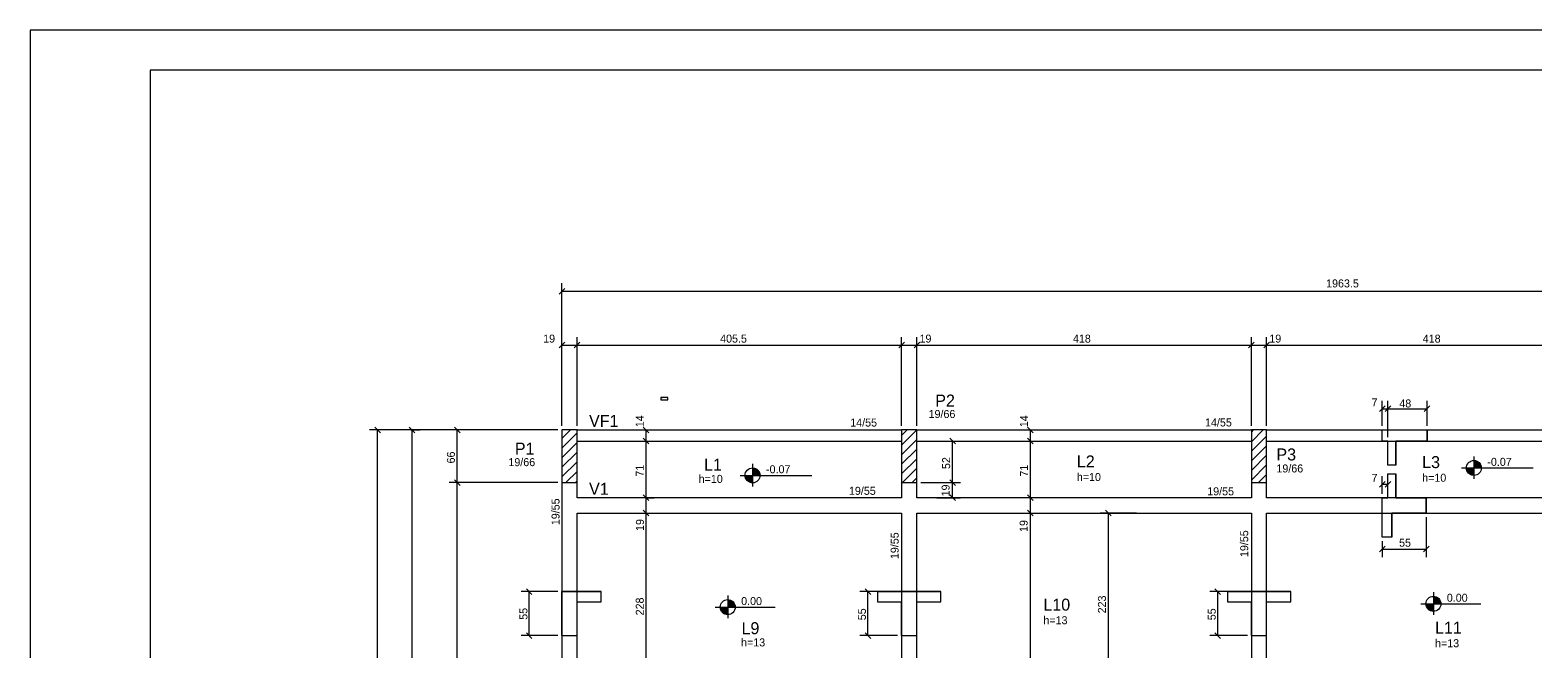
# Model space of a CAD drawing. Header units: metres. Extents: x 1005 to 7189, y 1013 to 3983.
# Drawn here: x 1005 to 2886, y 3205 to 3983 of the extents above; entities that cross this region are included whole.
import ezdxf

# ---------------------------------------------------------------- set-up
doc = ezdxf.new("R2010")
doc.units = ezdxf.units.M
for name, color, linetype in [('1', 1, 'Continuous'), ('2', 2, 'Continuous'), ('3', 3, 'Continuous'), ('4', 4, 'Continuous'), ('6', 6, 'Continuous'), ('7', 7, 'Continuous'), ('8', 8, 'Continuous'), ('9', 9, 'Continuous')]:
    doc.layers.add(name, color=color, linetype=linetype)

msp = doc.modelspace()

# ---------------------------------------------------------------- linework, layer by layer
at = {"layer": '1', "linetype": 'Continuous'}
for points in [[(1005.01258, 1013.090475), (7189.246905, 1013.090475), (7189.246905, 3983.090475), (1005.01258, 3983.090475), (1005.01258, 1013.090475)], [(1792.855558, 3520.911927), (1801.800234, 3520.911927), (1801.800234, 3523.775685), (1792.855558, 3523.775685), (1792.855558, 3520.911927)]]:
    msp.add_lwpolyline(points, dxfattribs=at)
at = {"layer": '2', "linetype": 'Continuous'}
for p, q in [((1665.740966, 3653.006525), (1672.812034, 3660.077593)), ((1665.740966, 3585.746104), (1672.812034, 3592.817172)), ((1684.740966, 3585.746104), (1691.812034, 3592.817172)), ((1684.740966, 3585.746104), (1691.812034, 3592.817172)), ((2090.240966, 3585.746104), (2097.312034, 3592.817172)), ((2090.240966, 3585.746104), (2097.312034, 3592.817172)), ((2109.240966, 3585.746104), (2116.312034, 3592.817172)), ((2109.240966, 3585.746104), (2116.312034, 3592.817172)), ((2527.240966, 3585.746104), (2534.312034, 3592.817172)), ((2527.240966, 3585.746104), (2534.312034, 3592.817172)), ((2546.240966, 3585.746104), (2553.312034, 3592.817172)), ((2546.240966, 3585.746104), (2553.312034, 3592.817172)), ((2690.656317, 3506.056619), (2697.727385, 3513.127687)), ((2697.656317, 3506.056619), (2704.727385, 3513.127687)), ((2697.656317, 3506.056619), (2704.727385, 3513.127687)), ((2697.656317, 3506.056619), (2704.727385, 3513.127687)), ((2746.656317, 3506.056619), (2753.727385, 3513.127687)), ((1442.706395, 3479.650966), (1435.635328, 3486.722034)), ((1485.790733, 3479.650966), (1478.719665, 3486.722034)), ((1542.236067, 3479.650966), (1535.164999, 3486.722034)), ((1778.147856, 3479.650966), (1771.076788, 3486.722034)), ((2258.206529, 3479.650966), (2251.135461, 3486.722034)), ((1778.147856, 3465.650966), (1771.076788, 3472.722034)), ((1778.147856, 3465.650966), (1771.076788, 3472.722034)), ((2160.915074, 3465.650966), (2153.844006, 3472.722034)), ((2258.206529, 3465.650966), (2251.135461, 3472.722034)), ((2258.206529, 3465.650966), (2251.135461, 3472.722034)), ((1678.7765, 3450.1865), (1678.7765, 3450.1865)), ((2103.2765, 3450.1865), (2103.2765, 3450.1865)), ((2540.2765, 3450.1865), (2540.2765, 3450.1865)), ((1542.236067, 3413.650966), (1535.164999, 3420.722034)), ((1542.236067, 3413.650966), (1535.164999, 3420.722034)), ((2160.915074, 3413.650966), (2153.844006, 3420.722034)), ((2160.915074, 3413.650966), (2153.844006, 3420.722034)), ((2690.656317, 3411.638905), (2697.727385, 3418.709973)), ((2697.656317, 3411.638905), (2704.727385, 3418.709973)), ((1778.147856, 3394.650966), (1771.076788, 3401.722034)), ((1778.147856, 3394.650966), (1771.076788, 3401.722034)), ((2160.915074, 3394.650966), (2153.844006, 3401.722034)), ((2258.206529, 3394.650966), (2251.135461, 3401.722034)), ((2258.206529, 3394.650966), (2251.135461, 3401.722034)), ((1778.147856, 3375.650966), (1771.076788, 3382.722034)), ((1778.147856, 3375.650966), (1771.076788, 3382.722034)), ((1778.147856, 3375.650966), (1771.076788, 3382.722034)), ((2258.206529, 3375.650966), (2251.135461, 3382.722034)), ((2258.206529, 3375.650966), (2251.135461, 3382.722034)), ((2355.534282, 3375.650966), (2348.463214, 3382.722034)), ((2690.656317, 3330.535345), (2697.727385, 3337.606412)), ((2745.656317, 3330.535345), (2752.727385, 3337.606412)), ((1631.999157, 3277.414421), (1624.928089, 3284.485489)), ((2055.134486, 3277.414421), (2048.063419, 3284.485489)), ((2492.134486, 3277.414421), (2485.063419, 3284.485489)), ((1631.999157, 3222.414421), (1624.928089, 3229.485489)), ((2055.134486, 3222.414421), (2048.063419, 3229.485489)), ((2492.134486, 3222.414421), (2485.063419, 3229.485489))]:
    msp.add_line(p, q, dxfattribs=at)
at = {"layer": '3', "linetype": 'Continuous'}
for p, q in [((1669.2765, 3472.398792), (1680.064208, 3483.1865)), ((1688.2765, 3483.1865), (2093.7765, 3483.1865)), ((2093.7765, 3464.149442), (2112.7765, 3483.1865)), ((2093.7765, 3476.170257), (2100.792743, 3483.1865)), ((2112.7765, 3483.1865), (2530.7765, 3483.1865)), ((2530.7765, 3468.400092), (2545.562908, 3483.1865)), ((2530.7765, 3480.420907), (2533.542093, 3483.1865)), ((2549.7765, 3483.1865), (2967.7765, 3483.1865)), ((1669.2765, 3460.377977), (1688.2765, 3479.377977)), ((1669.2765, 3448.357161), (1688.2765, 3467.357161)), ((1688.2765, 3469.1865), (2093.7765, 3469.1865)), ((2093.7765, 3452.128627), (2112.7765, 3471.128627)), ((2112.7765, 3469.1865), (2530.7765, 3469.1865)), ((2530.7765, 3456.379277), (2549.7765, 3475.379277)), ((2530.7765, 3444.358461), (2549.7765, 3463.358461)), ((2549.7765, 3469.1865), (2967.7765, 3469.1865)), ((1669.2765, 3436.336346), (1688.2765, 3455.336346)), ((1669.2765, 3424.315531), (1688.2765, 3443.315531)), ((2093.7765, 3440.107811), (2112.7765, 3459.107811)), ((2093.7765, 3428.086996), (2112.7765, 3447.086996)), ((2530.7765, 3432.337646), (2549.7765, 3451.337646)), ((2808.678804, 3450.044218), (2808.678804, 3421.83525)), ((2808.678804, 3444.939834), (2808.678804, 3426.189834)), ((2808.678804, 3444.484324), (2811.565647, 3444.484324)), ((2808.678804, 3443.889687), (2812.990151, 3443.889687)), ((2808.678804, 3443.29505), (2813.982997, 3443.29505)), ((2808.678804, 3442.700404), (2814.759443, 3442.700404)), ((1674.168284, 3417.1865), (1688.2765, 3431.294716)), ((1891.907015, 3426.283551), (1981.515491, 3426.283551)), ((1907.55054, 3425.68895), (1898.17554, 3425.68895)), ((1898.175576, 3426.283551), (1916.925576, 3426.283551)), ((1907.55054, 3425.094313), (1898.251286, 3425.094313)), ((1907.55054, 3424.499676), (1898.346808, 3424.499676)), ((1907.55054, 3423.90504), (1898.482278, 3423.90504)), ((1907.550576, 3440.762935), (1907.550576, 3412.553967)), ((1907.550576, 3435.658551), (1907.550576, 3416.908551)), ((1907.550576, 3435.20304), (1910.43742, 3435.20304)), ((1907.550576, 3434.608404), (1911.861923, 3434.608404)), ((1907.550576, 3434.013767), (1912.85477, 3434.013767)), ((1907.550576, 3433.419121), (1913.631215, 3433.419121)), ((1907.550576, 3432.824529), (1914.26672, 3432.824529)), ((1907.550576, 3432.229892), (1914.798477, 3432.229892)), ((1907.550576, 3431.635246), (1915.24798, 3431.635246)), ((1907.550576, 3431.04061), (1915.628996, 3431.04061)), ((1907.550576, 3430.445973), (1915.950861, 3430.445973)), ((1907.550576, 3429.851336), (1916.220155, 3429.851336)), ((1907.550576, 3429.256699), (1916.441634, 3429.256699)), ((1907.550576, 3428.662098), (1916.618839, 3428.662098)), ((1907.550576, 3428.067461), (1916.754272, 3428.067461)), ((1907.550576, 3427.472825), (1916.849831, 3427.472825)), ((1907.550576, 3426.878188), (1916.925576, 3426.878188)), ((2094.896819, 3417.1865), (2112.7765, 3435.066181)), ((2530.7765, 3420.316831), (2549.7765, 3439.316831)), ((2539.666985, 3417.1865), (2549.7765, 3427.296015)), ((2793.035242, 3435.564834), (2882.643718, 3435.564834)), ((2808.678768, 3434.970233), (2799.303768, 3434.970233)), ((2799.303804, 3435.564834), (2818.053804, 3435.564834)), ((2808.678768, 3434.375596), (2799.379513, 3434.375596)), ((2808.678768, 3433.78096), (2799.475036, 3433.78096)), ((2808.678768, 3433.186323), (2799.610505, 3433.186323)), ((2808.678768, 3432.591722), (2799.78771, 3432.591722)), ((2808.678768, 3431.997049), (2800.009189, 3431.997049)), ((2808.678768, 3431.402448), (2800.278483, 3431.402448)), ((2808.678768, 3430.807811), (2800.600348, 3430.807811)), ((2808.678768, 3430.213175), (2800.981364, 3430.213175)), ((2808.678768, 3429.618538), (2801.430903, 3429.618538)), ((2808.678768, 3429.023937), (2801.962624, 3429.023937)), ((2808.678768, 3428.429255), (2802.598129, 3428.429255)), ((2808.678768, 3427.834654), (2803.374574, 3427.834654)), ((2808.678768, 3427.240017), (2804.367421, 3427.240017)), ((2808.678768, 3426.645381), (2805.79196, 3426.645381)), ((2808.678804, 3442.105812), (2815.394948, 3442.105812)), ((2808.678804, 3441.511175), (2815.926705, 3441.511175)), ((2808.678804, 3440.91653), (2816.376207, 3440.91653)), ((2808.678804, 3440.321893), (2816.757224, 3440.321893)), ((2808.678804, 3439.727256), (2817.079089, 3439.727256)), ((2808.678804, 3439.132619), (2817.348383, 3439.132619)), ((2808.678804, 3438.537982), (2817.569862, 3438.537982)), ((2808.678804, 3437.943381), (2817.747066, 3437.943381)), ((2808.678804, 3437.348745), (2817.8825, 3437.348745)), ((2808.678804, 3436.754108), (2817.978058, 3436.754108)), ((2808.678804, 3436.159471), (2818.053804, 3436.159471)), ((1686.1891, 3417.1865), (1688.2765, 3419.2739)), ((1907.55054, 3423.310439), (1898.659482, 3423.310439)), ((1907.55054, 3422.715766), (1898.880961, 3422.715766)), ((1907.55054, 3422.121165), (1899.150255, 3422.121165)), ((1907.55054, 3421.526528), (1899.47212, 3421.526528)), ((1907.55054, 3420.931891), (1899.853137, 3420.931891)), ((1907.55054, 3420.337255), (1900.302675, 3420.337255)), ((1907.55054, 3419.742654), (1900.834396, 3419.742654)), ((1907.55054, 3419.147972), (1901.469901, 3419.147972)), ((1907.55054, 3418.553371), (1902.246347, 3418.553371)), ((1907.55054, 3417.958734), (1903.239193, 3417.958734)), ((1907.55054, 3417.364097), (1904.663732, 3417.364097)), ((2106.917634, 3417.1865), (2112.7765, 3423.045366)), ((1876.48456, 3275.956009), (1876.48456, 3247.747041)), ((2758.053622, 3280.102924), (2758.053622, 3251.893956)), ((2758.053622, 3274.99854), (2758.053622, 3256.24854)), ((2758.053622, 3274.543029), (2760.940466, 3274.543029)), ((2758.053622, 3273.948392), (2762.364969, 3273.948392)), ((2758.053622, 3273.353756), (2763.357816, 3273.353756)), ((1860.840999, 3261.476625), (1935.612319, 3261.476625)), ((1876.484524, 3260.882024), (1867.109524, 3260.882024)), ((1867.10956, 3261.476625), (1885.85956, 3261.476625)), ((1876.484524, 3260.287387), (1867.18527, 3260.287387)), ((1876.484524, 3259.692751), (1867.280792, 3259.692751)), ((1876.484524, 3259.098114), (1867.416262, 3259.098114)), ((1876.484524, 3258.503513), (1867.593466, 3258.503513)), ((1876.484524, 3257.90884), (1867.814945, 3257.90884)), ((1876.484524, 3257.314239), (1868.084239, 3257.314239)), ((1876.484524, 3256.719602), (1868.406104, 3256.719602)), ((1876.484524, 3256.124966), (1868.787121, 3256.124966)), ((1876.484524, 3255.530329), (1869.236659, 3255.530329)), ((1876.484524, 3254.935728), (1869.76838, 3254.935728)), ((1876.484524, 3254.341046), (1870.403885, 3254.341046)), ((1876.48456, 3270.851625), (1876.48456, 3252.101625)), ((1876.48456, 3270.396115), (1879.371404, 3270.396115)), ((1876.48456, 3269.801478), (1880.795907, 3269.801478)), ((1876.48456, 3269.206841), (1881.788753, 3269.206841)), ((1876.48456, 3268.612195), (1882.565199, 3268.612195)), ((1876.48456, 3268.017603), (1883.200704, 3268.017603)), ((1876.48456, 3267.422966), (1883.732461, 3267.422966)), ((1876.48456, 3266.828321), (1884.181963, 3266.828321)), ((1876.48456, 3266.233684), (1884.56298, 3266.233684)), ((1876.48456, 3265.639047), (1884.884845, 3265.639047)), ((1876.48456, 3265.04441), (1885.154139, 3265.04441)), ((1876.48456, 3264.449774), (1885.375618, 3264.449774)), ((1876.48456, 3263.855173), (1885.552823, 3263.855173)), ((1876.48456, 3263.260536), (1885.688256, 3263.260536)), ((1876.48456, 3262.665899), (1885.783814, 3262.665899)), ((1876.48456, 3262.071262), (1885.85956, 3262.071262)), ((2742.410061, 3265.62354), (2817.181382, 3265.62354)), ((2758.053587, 3265.028939), (2748.678587, 3265.028939)), ((2748.678622, 3265.62354), (2767.428622, 3265.62354)), ((2758.053587, 3264.434302), (2748.754332, 3264.434302)), ((2758.053587, 3263.839665), (2748.849855, 3263.839665)), ((2758.053587, 3263.245028), (2748.985324, 3263.245028)), ((2758.053587, 3262.650427), (2749.162529, 3262.650427)), ((2758.053587, 3262.055755), (2749.384008, 3262.055755)), ((2758.053587, 3261.461154), (2749.653301, 3261.461154)), ((2758.053587, 3260.866517), (2749.975166, 3260.866517)), ((2758.053587, 3260.27188), (2750.356183, 3260.27188)), ((2758.053587, 3259.677243), (2750.805721, 3259.677243)), ((2758.053587, 3259.082642), (2751.337442, 3259.082642)), ((2758.053587, 3258.487961), (2751.972947, 3258.487961)), ((2758.053587, 3257.89336), (2752.749393, 3257.89336)), ((2758.053587, 3257.298723), (2753.74224, 3257.298723)), ((2758.053587, 3256.704086), (2755.166779, 3256.704086)), ((2758.053622, 3272.75911), (2764.134262, 3272.75911)), ((2758.053622, 3272.164518), (2764.769766, 3272.164518)), ((2758.053622, 3271.569881), (2765.301523, 3271.569881)), ((2758.053622, 3270.975235), (2765.751026, 3270.975235)), ((2758.053622, 3270.380598), (2766.132042, 3270.380598)), ((2758.053622, 3269.785962), (2766.453908, 3269.785962)), ((2758.053622, 3269.191325), (2766.723201, 3269.191325)), ((2758.053622, 3268.596688), (2766.94468, 3268.596688)), ((2758.053622, 3268.002087), (2767.121885, 3268.002087)), ((2758.053622, 3267.40745), (2767.257319, 3267.40745)), ((2758.053622, 3266.812813), (2767.352877, 3266.812813)), ((2758.053622, 3266.218177), (2767.428622, 3266.218177)), ((1876.484524, 3253.746445), (1871.180331, 3253.746445)), ((1876.484524, 3253.151808), (1872.173177, 3253.151808)), ((1876.484524, 3252.557172), (1873.597716, 3252.557172))]:
    msp.add_line(p, q, dxfattribs=at)
for points in [[(1669.2765, 3417.1865), (1669.2765, 3388.6865)], [(1688.2765, 3398.1865), (1688.2765, 3417.1865)], [(2093.7765, 3417.1865), (2093.7765, 3398.1865)], [(2112.7765, 3398.1865), (2112.7765, 3417.1865)], [(2530.7765, 3417.1865), (2530.7765, 3398.1865)], [(2549.7765, 3398.1865), (2549.7765, 3417.1865)], [(1669.2765, 3388.6865), (1669.2765, 2956.1865)], [(2093.7765, 3398.1865), (1688.2765, 3398.1865)], [(2530.7765, 3398.1865), (2112.7765, 3398.1865)], [(2967.7765, 3398.1865), (2549.7765, 3398.1865)], [(1688.2765, 3379.1865), (2093.7765, 3379.1865)], [(1688.2765, 2956.1865), (1688.2765, 3379.1865)], [(2093.7765, 3379.1865), (2093.7765, 2956.1865)], [(2112.7765, 3379.1865), (2530.7765, 3379.1865)], [(2112.7765, 2956.1865), (2112.7765, 3379.1865)], [(2530.7765, 3379.1865), (2530.7765, 3035.1865)], [(2549.7765, 3379.1865), (2967.7765, 3379.1865)], [(2549.7765, 3035.1865), (2549.7765, 3379.1865)]]:
    msp.add_lwpolyline(points, dxfattribs=at)
for centre in [(2808.678804, 3435.564834), (1907.550576, 3426.283551), (2758.053622, 3265.62354), (1876.48456, 3261.476625)]:
    msp.add_circle(centre, 9.375, dxfattribs=at)
at = {"layer": '6', "linetype": 'Continuous'}
for p, q in [((2694.191851, 3469.1865), (2694.191851, 3483.1865)), ((2694.191851, 3483.1865), (2750.191851, 3483.1865)), ((2750.191851, 3469.1865), (2750.191851, 3483.1865)), ((2694.191851, 3469.1865), (2701.191851, 3469.1865)), ((2701.191851, 3439.1865), (2701.191851, 3469.1865)), ((2711.191851, 3439.1865), (2711.191851, 3469.1865)), ((2711.191851, 3469.1865), (2750.191851, 3469.1865)), ((2701.191851, 3439.1865), (2701.191851, 3439.1865)), ((2701.191851, 3398.1865), (2701.191851, 3428.1865)), ((2711.191851, 3398.1865), (2711.191851, 3428.1865)), ((2694.191851, 3379.1865), (2694.191851, 3398.1865)), ((2694.191851, 3398.1865), (2701.191851, 3398.1865)), ((2701.191851, 3398.1865), (2701.191851, 3398.1865)), ((2711.191851, 3398.1865), (2749.191851, 3398.1865)), ((2749.191851, 3379.1865), (2749.191851, 3398.1865)), ((2694.191851, 3349.1865), (2694.191851, 3379.1865)), ((2706.191851, 3349.1865), (2706.191851, 3379.1865)), ((2706.191851, 3379.1865), (2749.191851, 3379.1865)), ((1669.2765, 3280.949955), (1669.2765, 3280.949955)), ((1669.2765, 3280.949955), (1688.2765, 3280.949955)), ((1669.2765, 3268.949955), (1669.2765, 3280.949955)), ((1688.2765, 3280.949955), (1718.2765, 3280.949955)), ((2063.7765, 3280.949955), (2093.7765, 3280.949955)), ((2093.7765, 3280.949955), (2112.7765, 3280.949955)), ((2112.7765, 3280.949955), (2142.7765, 3280.949955)), ((2500.7765, 3280.949955), (2530.7765, 3280.949955)), ((2530.7765, 3280.949955), (2549.7765, 3280.949955)), ((2549.7765, 3280.949955), (2579.7765, 3280.949955)), ((1669.2765, 3225.949955), (1669.2765, 3268.949955)), ((1669.2765, 3268.949955), (1669.2765, 3268.949955)), ((1688.2765, 3225.949955), (1688.2765, 3267.949955)), ((1688.2765, 3267.949955), (1718.2765, 3267.949955)), ((2063.7765, 3267.949955), (2093.7765, 3267.949955)), ((2093.7765, 3225.949955), (2093.7765, 3267.949955)), ((2112.7765, 3225.949955), (2112.7765, 3267.949955)), ((2112.7765, 3267.949955), (2142.7765, 3267.949955)), ((2500.7765, 3267.949955), (2530.7765, 3267.949955)), ((2530.7765, 3225.949955), (2530.7765, 3267.949955)), ((2549.7765, 3225.949955), (2549.7765, 3267.949955)), ((2549.7765, 3267.949955), (2579.7765, 3267.949955)), ((1669.2765, 3225.949955), (1688.2765, 3225.949955)), ((2093.7765, 3225.949955), (2112.7765, 3225.949955)), ((2530.7765, 3225.949955), (2549.7765, 3225.949955))]:
    msp.add_line(p, q, dxfattribs=at)
msp.add_lwpolyline([(1155.015047, 1063.09205), (7139.251311, 1063.09205), (7139.251311, 3933.090975), (1155.015047, 3933.090975), (1155.015047, 1063.09205)], dxfattribs=at)
at = {"layer": '7', "linetype": 'Continuous'}
for points in [[(1669.2765, 3417.1865), (1688.2765, 3417.1865), (1688.2765, 3483.1865), (1669.2765, 3483.1865), (1669.2765, 3417.1865)], [(2093.7765, 3417.1865), (2112.7765, 3417.1865), (2112.7765, 3483.1865), (2093.7765, 3483.1865), (2093.7765, 3417.1865)], [(2530.7765, 3417.1865), (2549.7765, 3417.1865), (2549.7765, 3483.1865), (2530.7765, 3483.1865), (2530.7765, 3417.1865)]]:
    msp.add_lwpolyline(points, dxfattribs=at)
at = {"layer": '8', "linetype": 'Continuous'}
for points in [[(2694.191851, 3483.1865), (2750.191851, 3483.1865), (2750.191851, 3469.1865), (2711.191851, 3469.1865), (2711.191851, 3439.1865), (2701.191851, 3439.1865), (2701.191851, 3469.1865), (2694.191851, 3469.1865), (2694.191851, 3483.1865)], [(2701.191851, 3428.1865), (2711.191851, 3428.1865), (2711.191851, 3398.1865), (2749.191851, 3398.1865), (2749.191851, 3379.1865), (2706.191851, 3379.1865), (2706.191851, 3349.1865), (2694.191851, 3349.1865), (2694.191851, 3398.1865), (2701.191851, 3398.1865), (2701.191851, 3428.1865)], [(1669.2765, 3280.949955), (1669.2765, 3268.949955), (1669.2765, 3225.949955), (1688.2765, 3225.949955), (1688.2765, 3267.949955), (1718.2765, 3267.949955), (1718.2765, 3280.949955), (1669.2765, 3280.949955)], [(2063.7765, 3280.949955), (2063.7765, 3267.949955), (2093.7765, 3267.949955), (2093.7765, 3225.949955), (2112.7765, 3225.949955), (2112.7765, 3267.949955), (2142.7765, 3267.949955), (2142.7765, 3280.949955), (2063.7765, 3280.949955)], [(2500.7765, 3280.949955), (2500.7765, 3267.949955), (2530.7765, 3267.949955), (2530.7765, 3225.949955), (2549.7765, 3225.949955), (2549.7765, 3267.949955), (2579.7765, 3267.949955), (2579.7765, 3280.949955), (2500.7765, 3280.949955)]]:
    msp.add_lwpolyline(points, dxfattribs=at)
at = {"layer": '9', "linetype": 'Continuous'}
for p, q in [((1669.2765, 3594.281638), (1669.2765, 3666.542059)), ((1669.2765, 3656.542059), (3632.7765, 3656.542059)), ((1669.2765, 3488.1865), (1669.2765, 3599.281638)), ((1688.2765, 3488.1865), (1688.2765, 3599.281638)), ((2093.7765, 3488.1865), (2093.7765, 3599.281638)), ((2112.7765, 3488.1865), (2112.7765, 3599.281638)), ((2530.7765, 3488.1865), (2530.7765, 3599.281638)), ((2549.7765, 3488.1865), (2549.7765, 3599.281638)), ((1669.2765, 3589.281638), (1688.2765, 3589.281638)), ((1688.2765, 3589.281638), (2093.7765, 3589.281638)), ((2093.7765, 3589.281638), (2112.7765, 3589.281638)), ((2112.7765, 3589.281638), (2530.7765, 3589.281638)), ((2530.7765, 3589.281638), (2549.7765, 3589.281638)), ((2549.7765, 3589.281638), (2967.7765, 3589.281638)), ((2694.191851, 3488.1865), (2694.191851, 3519.592153)), ((2701.191851, 3474.1865), (2701.191851, 3519.592153)), ((2701.191851, 3497.330531), (2701.191851, 3519.592153)), ((2750.191851, 3488.1865), (2750.191851, 3519.592153)), ((2694.191851, 3509.592153), (2701.191851, 3509.592153)), ((2701.191851, 3509.592153), (2750.191851, 3509.592153)), ((1475.708766, 3483.1865), (1429.170862, 3483.1865)), ((1439.170862, 2239.1865), (1439.170862, 3483.1865)), ((1659.2765, 3483.1865), (1470.708766, 3483.1865)), ((1480.708766, 3483.1865), (1492.255199, 3483.1865)), ((1482.255199, 2861.1865), (1482.255199, 3483.1865)), ((1664.2765, 3483.1865), (1528.700533, 3483.1865)), ((1538.700533, 3417.1865), (1538.700533, 3483.1865)), ((1774.612322, 3469.1865), (1774.612322, 3483.1865)), ((1777.934432, 3483.1865), (1784.612322, 3483.1865)), ((2254.670995, 3469.1865), (2254.670995, 3483.1865)), ((1772.826473, 3469.1865), (1784.612322, 3469.1865)), ((1774.612322, 3398.1865), (1774.612322, 3469.1865)), ((2154.343959, 3469.1865), (2167.37954, 3469.1865)), ((2157.37954, 3417.1865), (2157.37954, 3469.1865)), ((2254.670995, 3398.1865), (2254.670995, 3469.1865)), ((2694.191851, 3403.1865), (2694.191851, 3425.174439)), ((2701.191851, 3408.752803), (2701.191851, 3425.174439)), ((1664.2765, 3417.1865), (1528.700533, 3417.1865)), ((1538.700533, 2956.1865), (1538.700533, 3417.1865)), ((2117.7765, 3417.1865), (2167.37954, 3417.1865)), ((2157.37954, 3398.1865), (2157.37954, 3417.1865)), ((2694.191851, 3415.174439), (2701.191851, 3415.174439)), ((1774.612322, 3379.1865), (1774.612322, 3398.1865)), ((1776.116665, 3398.1865), (1784.612322, 3398.1865)), ((2137.93798, 3398.1865), (2167.37954, 3398.1865)), ((2254.670995, 3379.1865), (2254.670995, 3398.1865)), ((1771.331143, 3379.1865), (1784.612322, 3379.1865)), ((1774.612322, 2956.1865), (1774.612322, 3379.1865)), ((1774.612322, 3151.1865), (1774.612322, 3379.1865)), ((2254.670995, 2956.1865), (2254.670995, 3379.1865)), ((2387.060932, 3379.1865), (2341.998748, 3379.1865)), ((2351.998748, 3156.1865), (2351.998748, 3379.1865)), ((2749.191851, 3374.1865), (2749.191851, 3324.070878)), ((2694.191851, 3344.1865), (2694.191851, 3324.070878)), ((2694.191851, 3334.070878), (2749.191851, 3334.070878)), ((1664.2765, 3280.949955), (1618.463623, 3280.949955)), ((1628.463623, 3225.949955), (1628.463623, 3280.949955)), ((2065.267705, 3280.949955), (2041.598953, 3280.949955)), ((2051.598953, 3225.949955), (2051.598953, 3280.949955)), ((2502.267705, 3280.949955), (2478.598953, 3280.949955)), ((2488.598953, 3225.949955), (2488.598953, 3280.949955)), ((1664.2765, 3225.949955), (1618.463623, 3225.949955)), ((2088.7765, 3225.949955), (2041.598953, 3225.949955)), ((2525.7765, 3225.949955), (2478.598953, 3225.949955))]:
    msp.add_line(p, q, dxfattribs=at)

# ---------------------------------------------------------------- texts
at = {"layer": '1', "linetype": 'Continuous'}
msp.add_text('C:\\Users\\Werebe\\OneDrive\\Jair\\TQS\\TQS\\Logo\\ALIMONTI.JPG', height=0.051139, dxfattribs=at).set_placement((1792.935421, 3522.343806))
at = {"layer": '2', "linetype": 'Continuous'}
for s, p in [('1963.5', (2624.057835, 3661.291378)), ('19', (1645.94317, 3592.281638)), ('405.5', (1867.0265, 3592.281638)), ('19', (2116.10983, 3592.281638)), ('418', (2307.7765, 3592.281638)), ('19', (2553.10983, 3592.281638)), ('418', (2744.7765, 3592.281638)), ('7', (2680.858521, 3512.592153)), ('48', (2715.525367, 3511.184826)), ('7', (2680.858521, 3418.174439)), ('55', (2715.191851, 3337.070878))]:
    msp.add_text(s, height=10, dxfattribs=at).set_placement(p)
for s, p in [('14', (1771.612322, 3486.51983)), ('14', (2251.670995, 3486.51983)), ('66', (1535.700533, 3441.1865)), ('52', (2154.37954, 3434.1865)), ('71', (1771.612322, 3424.6865)), ('71', (2251.670995, 3424.6865)), ('19', (2153.709908, 3399.964361)), ('19', (1771.812239, 3356.767491)), ('19', (2251.228905, 3355.542465)), ('223', (2348.998748, 3253.6865)), ('55', (1626.282192, 3245.633515)), ('228', (1771.612322, 3251.1865)), ('55', (2049.126338, 3245.114267)), ('55', (2486.126338, 3245.114267))]:
    msp.add_text(s, height=10, rotation=90, dxfattribs=at).set_placement(p)
at = {"layer": '3', "linetype": 'Continuous'}
for s, p in [('19/66', (2127.440646, 3498.007401)), ('14/55', (2029.565021, 3487.302834)), ('14/55', (2472.831221, 3487.4354)), ('19/66', (1602.497522, 3437.795543)), ('-0.07', (2825.470764, 3438.182329)), ('h=10', (1840.195465, 3416.88722)), ('-0.07', (1924.342537, 3428.901046)), ('h=10', (2312.632347, 3419.224976)), ('19/66', (2561.969314, 3429.906668)), ('h=10', (2744.053075, 3418.316722)), ('19/55', (2027.968597, 3401.9365)), ('19/55', (2475.518786, 3401.300775)), ('0.00', (1893.276521, 3264.09412)), ('0.00', (2774.845583, 3268.241034)), ('h=13', (2270.865517, 3240.109343)), ('h=13', (1893.170794, 3212.381746)), ('h=13', (2760.11846, 3211.361621))]:
    msp.add_text(s, height=10, dxfattribs=at).set_placement(p)
for p in [(1666.406336, 3363.994851), (2090.0265, 3321.583055), (2526.769369, 3324.125954)]:
    msp.add_text('19/55', height=10, rotation=90, dxfattribs=at).set_placement(p)
at = {"layer": '4', "linetype": 'Continuous'}
for s, p in [('P2', (2135.811043, 3512.33777)), ('VF1', (1703.2765, 3486.9365)), ('P1', (1610.599642, 3452.172303)), ('L1', (1846.945489, 3432.199714)), ('L2', (2312.632347, 3436.224976)), ('P3', (2561.969314, 3444.906668)), ('L3', (2744.053075, 3435.316722)), ('V1', (1703.2765, 3401.9365)), ('L10', (2270.865517, 3257.109343)), ('L9', (1893.749356, 3227.64606)), ('L11', (2760.11846, 3228.361621))]:
    msp.add_text(s, height=15, dxfattribs=at).set_placement(p)

doc.saveas('drawing.dxf')
